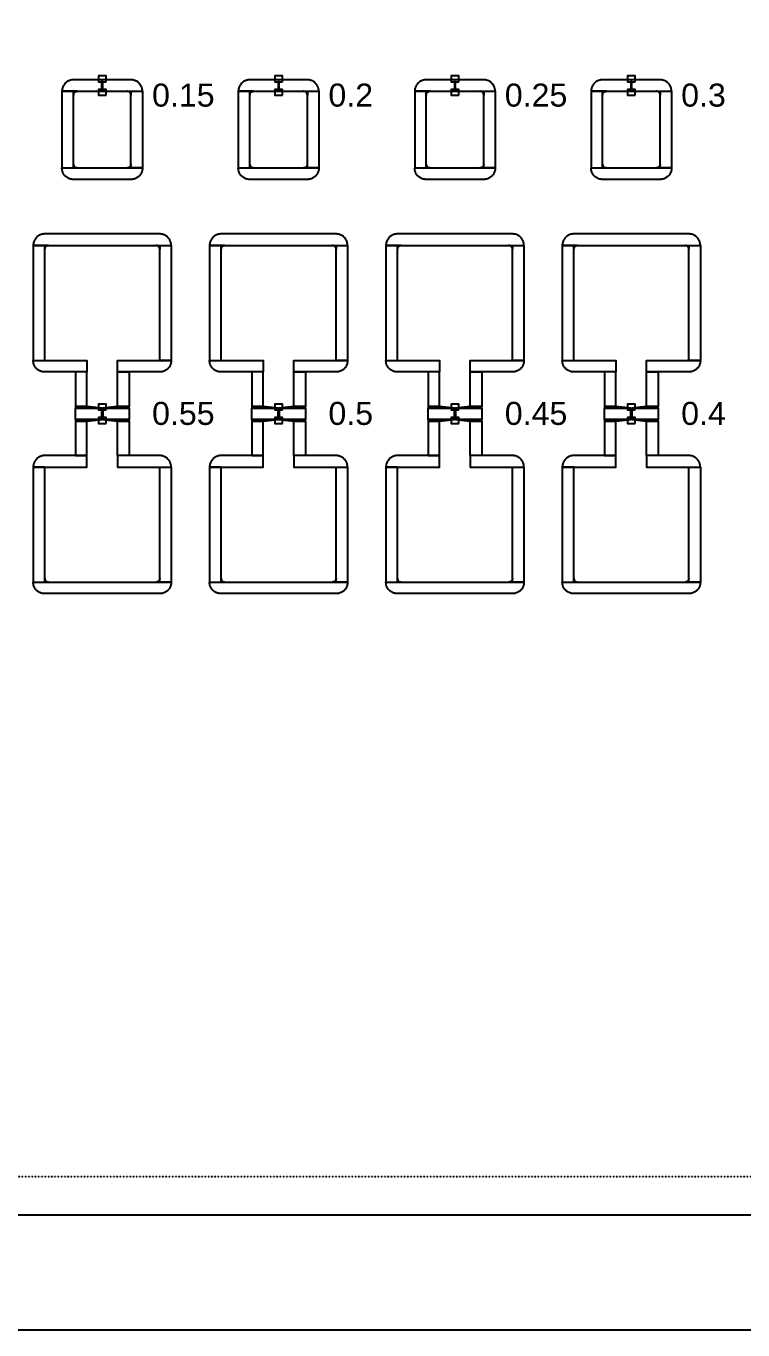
# Model space of a CAD drawing. Extents: x 100 to 6900, y 100 to 6900.
# Drawn here: x 1671 to 3541, y 100 to 3500 of the extents above; entities that cross this region are included whole.
import ezdxf

# ---------------------------------------------------------------- set-up
doc = ezdxf.new("R2010")
doc.units = 0
doc.linetypes.add('DOT', pattern=[0.2, 0, -0.2])
doc.layers.get('0').update_dxf_attribs({"linetype": 'CONTINUOUS'})
for name, color, linetype in [('BASEMETAL', 4, 'CONTINUOUS'), ('DICEGRID', 3, 'CONTINUOUS'), ('FRAME', 8, 'CONTINUOUS'), ('JUNCTION', 1, 'CONTINUOUS'), ('MARKERS', 2, 'CONTINUOUS'), ('SECONDLAYER', 6, 'CONTINUOUS'), ('UNDERCUT', 2, 'CONTINUOUS')]:
    doc.layers.add(name, color=color, linetype=linetype)
doc.styles.get("Standard").update_dxf_attribs({"font": 'arial.ttf'})

# ---------------------------------------------------------------- blocks, each defined once
blk = doc.blocks.new('CHIP_JARRAY')
for points in [[(1770, 3230), (1875, 3230), (1875, 3230), (1875, 3231.6), (1874.8, 3233.1), (1874.6, 3234.7), (1874.3, 3236.2), (1874, 3237.8), (1873.5, 3239.3), (1873, 3240.8), (1872.4, 3242.2), (1871.7, 3243.6), (1871, 3245), (1870.2, 3246.3), (1869.3, 3247.6), (1868.3, 3248.9), (1867.3, 3250.1), (1866.2, 3251.2), (1865.1, 3252.3), (1863.9, 3253.3), (1862.6, 3254.3), (1861.3, 3255.2), (1860, 3256), (1858.6, 3256.7), (1857.2, 3257.4), (1855.8, 3258), (1854.3, 3258.5), (1852.8, 3259), (1851.2, 3259.3), (1849.7, 3259.6), (1848.1, 3259.8), (1846.6, 3260), (1845, 3260), (1695, 3260), (1693.4, 3260), (1691.9, 3259.8), (1690.3, 3259.6), (1688.8, 3259.3), (1687.2, 3259), (1685.7, 3258.5), (1684.2, 3258), (1682.8, 3257.4), (1681.4, 3256.7), (1680, 3256), (1678.7, 3255.2), (1677.4, 3254.3), (1676.1, 3253.3), (1674.9, 3252.3), (1673.8, 3251.2), (1672.7, 3250.1), (1671.7, 3248.9), (1670.7, 3247.6), (1669.8, 3246.3), (1669, 3245), (1668.3, 3243.6), (1667.6, 3242.2), (1667, 3240.8), (1666.5, 3239.3), (1666, 3237.8), (1665.7, 3236.2), (1665.4, 3234.7), (1665.2, 3233.1), (1665, 3231.6), (1665, 3230), (1665, 3230)], [(1695, 3030), (1695, 3230), (1665, 3230), (1665, 3030)], [(1695, 3230), (1695, 3220), (1695.1, 3221), (1695.2, 3222.1), (1695.5, 3223.1), (1695.9, 3224.1), (1696.3, 3225), (1696.9, 3225.9), (1697.6, 3226.7), (1698.3, 3227.4), (1699.1, 3228.1), (1700, 3228.7), (1700.9, 3229.1), (1701.9, 3229.5), (1702.9, 3229.8), (1704, 3229.9), (1705, 3230)], [(1845, 3230), (1845, 3220), (1844.9, 3221), (1844.8, 3222.1), (1844.5, 3223.1), (1844.1, 3224.1), (1843.7, 3225), (1843.1, 3225.9), (1842.4, 3226.7), (1841.7, 3227.4), (1840.9, 3228.1), (1840, 3228.7), (1839.1, 3229.1), (1838.1, 3229.5), (1837.1, 3229.8), (1836, 3229.9), (1835, 3230)], [(1845, 3030), (1845, 3230), (1875, 3230), (1875, 3030)], [(2230, 3230), (2335, 3230), (2335, 3230), (2335, 3231.6), (2334.8, 3233.1), (2334.6, 3234.7), (2334.3, 3236.2), (2334, 3237.8), (2333.5, 3239.3), (2333, 3240.8), (2332.4, 3242.2), (2331.7, 3243.6), (2331, 3245), (2330.2, 3246.3), (2329.3, 3247.6), (2328.3, 3248.9), (2327.3, 3250.1), (2326.2, 3251.2), (2325.1, 3252.3), (2323.9, 3253.3), (2322.6, 3254.3), (2321.3, 3255.2), (2320, 3256), (2318.6, 3256.7), (2317.2, 3257.4), (2315.8, 3258), (2314.3, 3258.5), (2312.8, 3259), (2311.2, 3259.3), (2309.7, 3259.6), (2308.1, 3259.8), (2306.6, 3260), (2305, 3260), (2155, 3260), (2153.4, 3260), (2151.9, 3259.8), (2150.3, 3259.6), (2148.8, 3259.3), (2147.2, 3259), (2145.7, 3258.5), (2144.2, 3258), (2142.8, 3257.4), (2141.4, 3256.7), (2140, 3256), (2138.7, 3255.2), (2137.4, 3254.3), (2136.1, 3253.3), (2134.9, 3252.3), (2133.8, 3251.2), (2132.7, 3250.1), (2131.7, 3248.9), (2130.7, 3247.6), (2129.8, 3246.3), (2129, 3245), (2128.3, 3243.6), (2127.6, 3242.2), (2127, 3240.8), (2126.5, 3239.3), (2126, 3237.8), (2125.7, 3236.2), (2125.4, 3234.7), (2125.2, 3233.1), (2125, 3231.6), (2125, 3230), (2125, 3230)], [(2155, 3030), (2155, 3230), (2125, 3230), (2125, 3030)], [(2155, 3230), (2155, 3220), (2155.1, 3221), (2155.2, 3222.1), (2155.5, 3223.1), (2155.9, 3224.1), (2156.3, 3225), (2156.9, 3225.9), (2157.6, 3226.7), (2158.3, 3227.4), (2159.1, 3228.1), (2160, 3228.7), (2160.9, 3229.1), (2161.9, 3229.5), (2162.9, 3229.8), (2164, 3229.9), (2165, 3230)], [(2305, 3230), (2305, 3220), (2304.9, 3221), (2304.8, 3222.1), (2304.5, 3223.1), (2304.1, 3224.1), (2303.7, 3225), (2303.1, 3225.9), (2302.4, 3226.7), (2301.7, 3227.4), (2300.9, 3228.1), (2300, 3228.7), (2299.1, 3229.1), (2298.1, 3229.5), (2297.1, 3229.8), (2296, 3229.9), (2295, 3230)], [(2305, 3030), (2305, 3230), (2335, 3230), (2335, 3030)], [(2690, 3230), (2795, 3230), (2795, 3230), (2795, 3231.6), (2794.8, 3233.1), (2794.6, 3234.7), (2794.3, 3236.2), (2794, 3237.8), (2793.5, 3239.3), (2793, 3240.8), (2792.4, 3242.2), (2791.7, 3243.6), (2791, 3245), (2790.2, 3246.3), (2789.3, 3247.6), (2788.3, 3248.9), (2787.3, 3250.1), (2786.2, 3251.2), (2785.1, 3252.3), (2783.9, 3253.3), (2782.6, 3254.3), (2781.3, 3255.2), (2780, 3256), (2778.6, 3256.7), (2777.2, 3257.4), (2775.8, 3258), (2774.3, 3258.5), (2772.8, 3259), (2771.2, 3259.3), (2769.7, 3259.6), (2768.1, 3259.8), (2766.6, 3260), (2765, 3260), (2615, 3260), (2613.4, 3260), (2611.9, 3259.8), (2610.3, 3259.6), (2608.8, 3259.3), (2607.2, 3259), (2605.7, 3258.5), (2604.2, 3258), (2602.8, 3257.4), (2601.4, 3256.7), (2600, 3256), (2598.7, 3255.2), (2597.4, 3254.3), (2596.1, 3253.3), (2594.9, 3252.3), (2593.8, 3251.2), (2592.7, 3250.1), (2591.7, 3248.9), (2590.7, 3247.6), (2589.8, 3246.3), (2589, 3245), (2588.3, 3243.6), (2587.6, 3242.2), (2587, 3240.8), (2586.5, 3239.3), (2586, 3237.8), (2585.7, 3236.2), (2585.4, 3234.7), (2585.2, 3233.1), (2585, 3231.6), (2585, 3230), (2585, 3230)], [(2615, 3030), (2615, 3230), (2585, 3230), (2585, 3030)], [(2615, 3230), (2615, 3220), (2615.1, 3221), (2615.2, 3222.1), (2615.5, 3223.1), (2615.9, 3224.1), (2616.3, 3225), (2616.9, 3225.9), (2617.6, 3226.7), (2618.3, 3227.4), (2619.1, 3228.1), (2620, 3228.7), (2620.9, 3229.1), (2621.9, 3229.5), (2622.9, 3229.8), (2624, 3229.9), (2625, 3230)], [(2765, 3230), (2765, 3220), (2764.9, 3221), (2764.8, 3222.1), (2764.5, 3223.1), (2764.1, 3224.1), (2763.7, 3225), (2763.1, 3225.9), (2762.4, 3226.7), (2761.7, 3227.4), (2760.9, 3228.1), (2760, 3228.7), (2759.1, 3229.1), (2758.1, 3229.5), (2757.1, 3229.8), (2756, 3229.9), (2755, 3230)], [(2765, 3030), (2765, 3230), (2795, 3230), (2795, 3030)], [(3150, 3230), (3255, 3230), (3255, 3230), (3255, 3231.6), (3254.8, 3233.1), (3254.6, 3234.7), (3254.3, 3236.2), (3254, 3237.8), (3253.5, 3239.3), (3253, 3240.8), (3252.4, 3242.2), (3251.7, 3243.6), (3251, 3245), (3250.2, 3246.3), (3249.3, 3247.6), (3248.3, 3248.9), (3247.3, 3250.1), (3246.2, 3251.2), (3245.1, 3252.3), (3243.9, 3253.3), (3242.6, 3254.3), (3241.3, 3255.2), (3240, 3256), (3238.6, 3256.7), (3237.2, 3257.4), (3235.8, 3258), (3234.3, 3258.5), (3232.8, 3259), (3231.2, 3259.3), (3229.7, 3259.6), (3228.1, 3259.8), (3226.6, 3260), (3225, 3260), (3075, 3260), (3073.4, 3260), (3071.9, 3259.8), (3070.3, 3259.6), (3068.8, 3259.3), (3067.2, 3259), (3065.7, 3258.5), (3064.2, 3258), (3062.8, 3257.4), (3061.4, 3256.7), (3060, 3256), (3058.7, 3255.2), (3057.4, 3254.3), (3056.1, 3253.3), (3054.9, 3252.3), (3053.8, 3251.2), (3052.7, 3250.1), (3051.7, 3248.9), (3050.7, 3247.6), (3049.8, 3246.3), (3049, 3245), (3048.3, 3243.6), (3047.6, 3242.2), (3047, 3240.8), (3046.5, 3239.3), (3046, 3237.8), (3045.7, 3236.2), (3045.4, 3234.7), (3045.2, 3233.1), (3045, 3231.6), (3045, 3230), (3045, 3230)], [(3075, 3030), (3075, 3230), (3045, 3230), (3045, 3030)], [(3075, 3230), (3075, 3220), (3075.1, 3221), (3075.2, 3222.1), (3075.5, 3223.1), (3075.9, 3224.1), (3076.3, 3225), (3076.9, 3225.9), (3077.6, 3226.7), (3078.3, 3227.4), (3079.1, 3228.1), (3080, 3228.7), (3080.9, 3229.1), (3081.9, 3229.5), (3082.9, 3229.8), (3084, 3229.9), (3085, 3230)], [(3225, 3230), (3225, 3220), (3224.9, 3221), (3224.8, 3222.1), (3224.5, 3223.1), (3224.1, 3224.1), (3223.7, 3225), (3223.1, 3225.9), (3222.4, 3226.7), (3221.7, 3227.4), (3220.9, 3228.1), (3220, 3228.7), (3219.1, 3229.1), (3218.1, 3229.5), (3217.1, 3229.8), (3216, 3229.9), (3215, 3230)], [(3225, 3030), (3225, 3230), (3255, 3230), (3255, 3030)], [(1770, 3030), (1875, 3030), (1875, 3030), (1875, 3028.4), (1874.8, 3026.9), (1874.6, 3025.3), (1874.3, 3023.8), (1874, 3022.2), (1873.5, 3020.7), (1873, 3019.2), (1872.4, 3017.8), (1871.7, 3016.4), (1871, 3015), (1870.2, 3013.7), (1869.3, 3012.4), (1868.3, 3011.1), (1867.3, 3009.9), (1866.2, 3008.8), (1865.1, 3007.7), (1863.9, 3006.7), (1862.6, 3005.7), (1861.3, 3004.8), (1860, 3004), (1858.6, 3003.3), (1857.2, 3002.6), (1855.8, 3002), (1854.3, 3001.5), (1852.8, 3001), (1851.2, 3000.7), (1849.7, 3000.4), (1848.1, 3000.2), (1846.6, 3000), (1845, 3000), (1695, 3000), (1693.4, 3000), (1691.9, 3000.2), (1690.3, 3000.4), (1688.8, 3000.7), (1687.2, 3001), (1685.7, 3001.5), (1684.2, 3002), (1682.8, 3002.6), (1681.4, 3003.3), (1680, 3004), (1678.7, 3004.8), (1677.4, 3005.7), (1676.1, 3006.7), (1674.9, 3007.7), (1673.8, 3008.8), (1672.7, 3009.9), (1671.7, 3011.1), (1670.7, 3012.4), (1669.8, 3013.7), (1669, 3015), (1668.3, 3016.4), (1667.6, 3017.8), (1667, 3019.2), (1666.5, 3020.7), (1666, 3022.2), (1665.7, 3023.8), (1665.4, 3025.3), (1665.2, 3026.9), (1665, 3028.4), (1665, 3030), (1665, 3030)], [(1695, 3030), (1695, 3040), (1695.1, 3039), (1695.2, 3037.9), (1695.5, 3036.9), (1695.9, 3035.9), (1696.3, 3035), (1696.9, 3034.1), (1697.6, 3033.3), (1698.3, 3032.6), (1699.1, 3031.9), (1700, 3031.3), (1700.9, 3030.9), (1701.9, 3030.5), (1702.9, 3030.2), (1704, 3030.1), (1705, 3030)], [(1845, 3030), (1845, 3040), (1844.9, 3039), (1844.8, 3037.9), (1844.5, 3036.9), (1844.1, 3035.9), (1843.7, 3035), (1843.1, 3034.1), (1842.4, 3033.3), (1841.7, 3032.6), (1840.9, 3031.9), (1840, 3031.3), (1839.1, 3030.9), (1838.1, 3030.5), (1837.1, 3030.2), (1836, 3030.1), (1835, 3030)], [(2230, 3030), (2335, 3030), (2335, 3030), (2335, 3028.4), (2334.8, 3026.9), (2334.6, 3025.3), (2334.3, 3023.8), (2334, 3022.2), (2333.5, 3020.7), (2333, 3019.2), (2332.4, 3017.8), (2331.7, 3016.4), (2331, 3015), (2330.2, 3013.7), (2329.3, 3012.4), (2328.3, 3011.1), (2327.3, 3009.9), (2326.2, 3008.8), (2325.1, 3007.7), (2323.9, 3006.7), (2322.6, 3005.7), (2321.3, 3004.8), (2320, 3004), (2318.6, 3003.3), (2317.2, 3002.6), (2315.8, 3002), (2314.3, 3001.5), (2312.8, 3001), (2311.2, 3000.7), (2309.7, 3000.4), (2308.1, 3000.2), (2306.6, 3000), (2305, 3000), (2155, 3000), (2153.4, 3000), (2151.9, 3000.2), (2150.3, 3000.4), (2148.8, 3000.7), (2147.2, 3001), (2145.7, 3001.5), (2144.2, 3002), (2142.8, 3002.6), (2141.4, 3003.3), (2140, 3004), (2138.7, 3004.8), (2137.4, 3005.7), (2136.1, 3006.7), (2134.9, 3007.7), (2133.8, 3008.8), (2132.7, 3009.9), (2131.7, 3011.1), (2130.7, 3012.4), (2129.8, 3013.7), (2129, 3015), (2128.3, 3016.4), (2127.6, 3017.8), (2127, 3019.2), (2126.5, 3020.7), (2126, 3022.2), (2125.7, 3023.8), (2125.4, 3025.3), (2125.2, 3026.9), (2125, 3028.4), (2125, 3030), (2125, 3030)], [(2155, 3030), (2155, 3040), (2155.1, 3039), (2155.2, 3037.9), (2155.5, 3036.9), (2155.9, 3035.9), (2156.3, 3035), (2156.9, 3034.1), (2157.6, 3033.3), (2158.3, 3032.6), (2159.1, 3031.9), (2160, 3031.3), (2160.9, 3030.9), (2161.9, 3030.5), (2162.9, 3030.2), (2164, 3030.1), (2165, 3030)], [(2305, 3030), (2305, 3040), (2304.9, 3039), (2304.8, 3037.9), (2304.5, 3036.9), (2304.1, 3035.9), (2303.7, 3035), (2303.1, 3034.1), (2302.4, 3033.3), (2301.7, 3032.6), (2300.9, 3031.9), (2300, 3031.3), (2299.1, 3030.9), (2298.1, 3030.5), (2297.1, 3030.2), (2296, 3030.1), (2295, 3030)], [(2690, 3030), (2795, 3030), (2795, 3030), (2795, 3028.4), (2794.8, 3026.9), (2794.6, 3025.3), (2794.3, 3023.8), (2794, 3022.2), (2793.5, 3020.7), (2793, 3019.2), (2792.4, 3017.8), (2791.7, 3016.4), (2791, 3015), (2790.2, 3013.7), (2789.3, 3012.4), (2788.3, 3011.1), (2787.3, 3009.9), (2786.2, 3008.8), (2785.1, 3007.7), (2783.9, 3006.7), (2782.6, 3005.7), (2781.3, 3004.8), (2780, 3004), (2778.6, 3003.3), (2777.2, 3002.6), (2775.8, 3002), (2774.3, 3001.5), (2772.8, 3001), (2771.2, 3000.7), (2769.7, 3000.4), (2768.1, 3000.2), (2766.6, 3000), (2765, 3000), (2615, 3000), (2613.4, 3000), (2611.9, 3000.2), (2610.3, 3000.4), (2608.8, 3000.7), (2607.2, 3001), (2605.7, 3001.5), (2604.2, 3002), (2602.8, 3002.6), (2601.4, 3003.3), (2600, 3004), (2598.7, 3004.8), (2597.4, 3005.7), (2596.1, 3006.7), (2594.9, 3007.7), (2593.8, 3008.8), (2592.7, 3009.9), (2591.7, 3011.1), (2590.7, 3012.4), (2589.8, 3013.7), (2589, 3015), (2588.3, 3016.4), (2587.6, 3017.8), (2587, 3019.2), (2586.5, 3020.7), (2586, 3022.2), (2585.7, 3023.8), (2585.4, 3025.3), (2585.2, 3026.9), (2585, 3028.4), (2585, 3030), (2585, 3030)], [(2615, 3030), (2615, 3040), (2615.1, 3039), (2615.2, 3037.9), (2615.5, 3036.9), (2615.9, 3035.9), (2616.3, 3035), (2616.9, 3034.1), (2617.6, 3033.3), (2618.3, 3032.6), (2619.1, 3031.9), (2620, 3031.3), (2620.9, 3030.9), (2621.9, 3030.5), (2622.9, 3030.2), (2624, 3030.1), (2625, 3030)], [(2765, 3030), (2765, 3040), (2764.9, 3039), (2764.8, 3037.9), (2764.5, 3036.9), (2764.1, 3035.9), (2763.7, 3035), (2763.1, 3034.1), (2762.4, 3033.3), (2761.7, 3032.6), (2760.9, 3031.9), (2760, 3031.3), (2759.1, 3030.9), (2758.1, 3030.5), (2757.1, 3030.2), (2756, 3030.1), (2755, 3030)], [(3150, 3030), (3255, 3030), (3255, 3030), (3255, 3028.4), (3254.8, 3026.9), (3254.6, 3025.3), (3254.3, 3023.8), (3254, 3022.2), (3253.5, 3020.7), (3253, 3019.2), (3252.4, 3017.8), (3251.7, 3016.4), (3251, 3015), (3250.2, 3013.7), (3249.3, 3012.4), (3248.3, 3011.1), (3247.3, 3009.9), (3246.2, 3008.8), (3245.1, 3007.7), (3243.9, 3006.7), (3242.6, 3005.7), (3241.3, 3004.8), (3240, 3004), (3238.6, 3003.3), (3237.2, 3002.6), (3235.8, 3002), (3234.3, 3001.5), (3232.8, 3001), (3231.2, 3000.7), (3229.7, 3000.4), (3228.1, 3000.2), (3226.6, 3000), (3225, 3000), (3075, 3000), (3073.4, 3000), (3071.9, 3000.2), (3070.3, 3000.4), (3068.8, 3000.7), (3067.2, 3001), (3065.7, 3001.5), (3064.2, 3002), (3062.8, 3002.6), (3061.4, 3003.3), (3060, 3004), (3058.7, 3004.8), (3057.4, 3005.7), (3056.1, 3006.7), (3054.9, 3007.7), (3053.8, 3008.8), (3052.7, 3009.9), (3051.7, 3011.1), (3050.7, 3012.4), (3049.8, 3013.7), (3049, 3015), (3048.3, 3016.4), (3047.6, 3017.8), (3047, 3019.2), (3046.5, 3020.7), (3046, 3022.2), (3045.7, 3023.8), (3045.4, 3025.3), (3045.2, 3026.9), (3045, 3028.4), (3045, 3030), (3045, 3030)], [(3075, 3030), (3075, 3040), (3075.1, 3039), (3075.2, 3037.9), (3075.5, 3036.9), (3075.9, 3035.9), (3076.3, 3035), (3076.9, 3034.1), (3077.6, 3033.3), (3078.3, 3032.6), (3079.1, 3031.9), (3080, 3031.3), (3080.9, 3030.9), (3081.9, 3030.5), (3082.9, 3030.2), (3084, 3030.1), (3085, 3030)], [(3225, 3030), (3225, 3040), (3224.9, 3039), (3224.8, 3037.9), (3224.5, 3036.9), (3224.1, 3035.9), (3223.7, 3035), (3223.1, 3034.1), (3222.4, 3033.3), (3221.7, 3032.6), (3220.9, 3031.9), (3220, 3031.3), (3219.1, 3030.9), (3218.1, 3030.5), (3217.1, 3030.2), (3216, 3030.1), (3215, 3030)], [(1770, 2828), (1950, 2828), (1950, 2828), (1950, 2829.6), (1949.8, 2831.1), (1949.6, 2832.7), (1949.3, 2834.2), (1949, 2835.8), (1948.5, 2837.3), (1948, 2838.8), (1947.4, 2840.2), (1946.7, 2841.6), (1946, 2843), (1945.2, 2844.3), (1944.3, 2845.6), (1943.3, 2846.9), (1942.3, 2848.1), (1941.2, 2849.2), (1940.1, 2850.3), (1938.9, 2851.3), (1937.6, 2852.3), (1936.3, 2853.2), (1935, 2854), (1933.6, 2854.7), (1932.2, 2855.4), (1930.8, 2856), (1929.3, 2856.5), (1927.8, 2857), (1926.2, 2857.3), (1924.7, 2857.6), (1923.1, 2857.8), (1921.6, 2858), (1920, 2858), (1620, 2858), (1618.4, 2858), (1616.9, 2857.8), (1615.3, 2857.6), (1613.8, 2857.3), (1612.2, 2857), (1610.7, 2856.5), (1609.2, 2856), (1607.8, 2855.4), (1606.4, 2854.7), (1605, 2854), (1603.7, 2853.2), (1602.4, 2852.3), (1601.1, 2851.3), (1599.9, 2850.3), (1598.8, 2849.2), (1597.7, 2848.1), (1596.7, 2846.9), (1595.7, 2845.6), (1594.8, 2844.3), (1594, 2843), (1593.3, 2841.6), (1592.6, 2840.2), (1592, 2838.8), (1591.5, 2837.3), (1591, 2835.8), (1590.7, 2834.2), (1590.4, 2832.7), (1590.2, 2831.1), (1590, 2829.6), (1590, 2828), (1590, 2828)], [(2230, 2828), (2410, 2828), (2410, 2828), (2410, 2829.6), (2409.8, 2831.1), (2409.6, 2832.7), (2409.3, 2834.2), (2409, 2835.8), (2408.5, 2837.3), (2408, 2838.8), (2407.4, 2840.2), (2406.7, 2841.6), (2406, 2843), (2405.2, 2844.3), (2404.3, 2845.6), (2403.3, 2846.9), (2402.3, 2848.1), (2401.2, 2849.2), (2400.1, 2850.3), (2398.9, 2851.3), (2397.6, 2852.3), (2396.3, 2853.2), (2395, 2854), (2393.6, 2854.7), (2392.2, 2855.4), (2390.8, 2856), (2389.3, 2856.5), (2387.8, 2857), (2386.2, 2857.3), (2384.7, 2857.6), (2383.1, 2857.8), (2381.6, 2858), (2380, 2858), (2080, 2858), (2078.4, 2858), (2076.9, 2857.8), (2075.3, 2857.6), (2073.8, 2857.3), (2072.2, 2857), (2070.7, 2856.5), (2069.2, 2856), (2067.8, 2855.4), (2066.4, 2854.7), (2065, 2854), (2063.7, 2853.2), (2062.4, 2852.3), (2061.1, 2851.3), (2059.9, 2850.3), (2058.8, 2849.2), (2057.7, 2848.1), (2056.7, 2846.9), (2055.7, 2845.6), (2054.8, 2844.3), (2054, 2843), (2053.3, 2841.6), (2052.6, 2840.2), (2052, 2838.8), (2051.5, 2837.3), (2051, 2835.8), (2050.7, 2834.2), (2050.4, 2832.7), (2050.2, 2831.1), (2050, 2829.6), (2050, 2828), (2050, 2828)], [(2690, 2828), (2870, 2828), (2870, 2828), (2870, 2829.6), (2869.8, 2831.1), (2869.6, 2832.7), (2869.3, 2834.2), (2869, 2835.8), (2868.5, 2837.3), (2868, 2838.8), (2867.4, 2840.2), (2866.7, 2841.6), (2866, 2843), (2865.2, 2844.3), (2864.3, 2845.6), (2863.3, 2846.9), (2862.3, 2848.1), (2861.2, 2849.2), (2860.1, 2850.3), (2858.9, 2851.3), (2857.6, 2852.3), (2856.3, 2853.2), (2855, 2854), (2853.6, 2854.7), (2852.2, 2855.4), (2850.8, 2856), (2849.3, 2856.5), (2847.8, 2857), (2846.2, 2857.3), (2844.7, 2857.6), (2843.1, 2857.8), (2841.6, 2858), (2840, 2858), (2540, 2858), (2538.4, 2858), (2536.9, 2857.8), (2535.3, 2857.6), (2533.8, 2857.3), (2532.2, 2857), (2530.7, 2856.5), (2529.2, 2856), (2527.8, 2855.4), (2526.4, 2854.7), (2525, 2854), (2523.7, 2853.2), (2522.4, 2852.3), (2521.1, 2851.3), (2519.9, 2850.3), (2518.8, 2849.2), (2517.7, 2848.1), (2516.7, 2846.9), (2515.7, 2845.6), (2514.8, 2844.3), (2514, 2843), (2513.3, 2841.6), (2512.6, 2840.2), (2512, 2838.8), (2511.5, 2837.3), (2511, 2835.8), (2510.7, 2834.2), (2510.4, 2832.7), (2510.2, 2831.1), (2510, 2829.6), (2510, 2828), (2510, 2828)], [(3150, 2828), (3330, 2828), (3330, 2828), (3330, 2829.6), (3329.8, 2831.1), (3329.6, 2832.7), (3329.3, 2834.2), (3329, 2835.8), (3328.5, 2837.3), (3328, 2838.8), (3327.4, 2840.2), (3326.7, 2841.6), (3326, 2843), (3325.2, 2844.3), (3324.3, 2845.6), (3323.3, 2846.9), (3322.3, 2848.1), (3321.2, 2849.2), (3320.1, 2850.3), (3318.9, 2851.3), (3317.6, 2852.3), (3316.3, 2853.2), (3315, 2854), (3313.6, 2854.7), (3312.2, 2855.4), (3310.8, 2856), (3309.3, 2856.5), (3307.8, 2857), (3306.2, 2857.3), (3304.7, 2857.6), (3303.1, 2857.8), (3301.6, 2858), (3300, 2858), (3000, 2858), (2998.4, 2858), (2996.9, 2857.8), (2995.3, 2857.6), (2993.8, 2857.3), (2992.2, 2857), (2990.7, 2856.5), (2989.2, 2856), (2987.8, 2855.4), (2986.4, 2854.7), (2985, 2854), (2983.7, 2853.2), (2982.4, 2852.3), (2981.1, 2851.3), (2979.9, 2850.3), (2978.8, 2849.2), (2977.7, 2848.1), (2976.7, 2846.9), (2975.7, 2845.6), (2974.8, 2844.3), (2974, 2843), (2973.3, 2841.6), (2972.6, 2840.2), (2972, 2838.8), (2971.5, 2837.3), (2971, 2835.8), (2970.7, 2834.2), (2970.4, 2832.7), (2970.2, 2831.1), (2970, 2829.6), (2970, 2828), (2970, 2828)], [(1620, 2528), (1620, 2828), (1590, 2828), (1590, 2528)], [(1620, 2828), (1620, 2818), (1620.1, 2819), (1620.2, 2820.1), (1620.5, 2821.1), (1620.9, 2822.1), (1621.3, 2823), (1621.9, 2823.9), (1622.6, 2824.7), (1623.3, 2825.4), (1624.1, 2826.1), (1625, 2826.7), (1625.9, 2827.1), (1626.9, 2827.5), (1627.9, 2827.8), (1629, 2827.9), (1630, 2828)], [(1920, 2828), (1920, 2818), (1919.9, 2819), (1919.8, 2820.1), (1919.5, 2821.1), (1919.1, 2822.1), (1918.7, 2823), (1918.1, 2823.9), (1917.4, 2824.7), (1916.7, 2825.4), (1915.9, 2826.1), (1915, 2826.7), (1914.1, 2827.1), (1913.1, 2827.5), (1912.1, 2827.8), (1911, 2827.9), (1910, 2828)], [(1920, 2528), (1920, 2828), (1950, 2828), (1950, 2528)], [(2080, 2528), (2080, 2828), (2050, 2828), (2050, 2528)], [(2080, 2828), (2080, 2818), (2080.1, 2819), (2080.2, 2820.1), (2080.5, 2821.1), (2080.9, 2822.1), (2081.3, 2823), (2081.9, 2823.9), (2082.6, 2824.7), (2083.3, 2825.4), (2084.1, 2826.1), (2085, 2826.7), (2085.9, 2827.1), (2086.9, 2827.5), (2087.9, 2827.8), (2089, 2827.9), (2090, 2828)], [(2380, 2828), (2380, 2818), (2379.9, 2819), (2379.8, 2820.1), (2379.5, 2821.1), (2379.1, 2822.1), (2378.7, 2823), (2378.1, 2823.9), (2377.4, 2824.7), (2376.7, 2825.4), (2375.9, 2826.1), (2375, 2826.7), (2374.1, 2827.1), (2373.1, 2827.5), (2372.1, 2827.8), (2371, 2827.9), (2370, 2828)], [(2380, 2528), (2380, 2828), (2410, 2828), (2410, 2528)], [(2540, 2528), (2540, 2828), (2510, 2828), (2510, 2528)], [(2540, 2828), (2540, 2818), (2540.1, 2819), (2540.2, 2820.1), (2540.5, 2821.1), (2540.9, 2822.1), (2541.3, 2823), (2541.9, 2823.9), (2542.6, 2824.7), (2543.3, 2825.4), (2544.1, 2826.1), (2545, 2826.7), (2545.9, 2827.1), (2546.9, 2827.5), (2547.9, 2827.8), (2549, 2827.9), (2550, 2828)], [(2840, 2828), (2840, 2818), (2839.9, 2819), (2839.8, 2820.1), (2839.5, 2821.1), (2839.1, 2822.1), (2838.7, 2823), (2838.1, 2823.9), (2837.4, 2824.7), (2836.7, 2825.4), (2835.9, 2826.1), (2835, 2826.7), (2834.1, 2827.1), (2833.1, 2827.5), (2832.1, 2827.8), (2831, 2827.9), (2830, 2828)], [(2840, 2528), (2840, 2828), (2870, 2828), (2870, 2528)], [(3000, 2528), (3000, 2828), (2970, 2828), (2970, 2528)], [(3000, 2828), (3000, 2818), (3000.1, 2819), (3000.2, 2820.1), (3000.5, 2821.1), (3000.9, 2822.1), (3001.3, 2823), (3001.9, 2823.9), (3002.6, 2824.7), (3003.3, 2825.4), (3004.1, 2826.1), (3005, 2826.7), (3005.9, 2827.1), (3006.9, 2827.5), (3007.9, 2827.8), (3009, 2827.9), (3010, 2828)], [(3300, 2828), (3300, 2818), (3299.9, 2819), (3299.8, 2820.1), (3299.5, 2821.1), (3299.1, 2822.1), (3298.7, 2823), (3298.1, 2823.9), (3297.4, 2824.7), (3296.7, 2825.4), (3295.9, 2826.1), (3295, 2826.7), (3294.1, 2827.1), (3293.1, 2827.5), (3292.1, 2827.8), (3291, 2827.9), (3290, 2828)], [(3300, 2528), (3300, 2828), (3330, 2828), (3330, 2528)], [(1660, 2528), (1730, 2528), (1730, 2498), (1620, 2498), (1618.4, 2498), (1616.9, 2498.2), (1615.3, 2498.4), (1613.8, 2498.7), (1612.2, 2499), (1610.7, 2499.5), (1609.2, 2500), (1607.8, 2500.6), (1606.4, 2501.3), (1605, 2502), (1603.7, 2502.8), (1602.4, 2503.7), (1601.1, 2504.7), (1599.9, 2505.7), (1598.8, 2506.8), (1597.7, 2507.9), (1596.7, 2509.1), (1595.7, 2510.4), (1594.8, 2511.7), (1594, 2513), (1593.3, 2514.4), (1592.6, 2515.8), (1592, 2517.2), (1591.5, 2518.7), (1591, 2520.2), (1590.7, 2521.8), (1590.4, 2523.3), (1590.2, 2524.9), (1590, 2526.4), (1590, 2528), (1590, 2528)], [(1880, 2528), (1950, 2528), (1950, 2528), (1950, 2526.4), (1949.8, 2524.9), (1949.6, 2523.3), (1949.3, 2521.8), (1949, 2520.2), (1948.5, 2518.7), (1948, 2517.2), (1947.4, 2515.8), (1946.7, 2514.4), (1946, 2513), (1945.2, 2511.7), (1944.3, 2510.4), (1943.3, 2509.1), (1942.3, 2507.9), (1941.2, 2506.8), (1940.1, 2505.7), (1938.9, 2504.7), (1937.6, 2503.7), (1936.3, 2502.8), (1935, 2502), (1933.6, 2501.3), (1932.2, 2500.6), (1930.8, 2500), (1929.3, 2499.5), (1927.8, 2499), (1926.2, 2498.7), (1924.7, 2498.4), (1923.1, 2498.2), (1921.6, 2498), (1920, 2498), (1810, 2498), (1810, 2528)], [(2120, 2528), (2190, 2528), (2190, 2498), (2080, 2498), (2078.4, 2498), (2076.9, 2498.2), (2075.3, 2498.4), (2073.8, 2498.7), (2072.2, 2499), (2070.7, 2499.5), (2069.2, 2500), (2067.8, 2500.6), (2066.4, 2501.3), (2065, 2502), (2063.7, 2502.8), (2062.4, 2503.7), (2061.1, 2504.7), (2059.9, 2505.7), (2058.8, 2506.8), (2057.7, 2507.9), (2056.7, 2509.1), (2055.7, 2510.4), (2054.8, 2511.7), (2054, 2513), (2053.3, 2514.4), (2052.6, 2515.8), (2052, 2517.2), (2051.5, 2518.7), (2051, 2520.2), (2050.7, 2521.8), (2050.4, 2523.3), (2050.2, 2524.9), (2050, 2526.4), (2050, 2528), (2050, 2528)], [(2340, 2528), (2410, 2528), (2410, 2528), (2410, 2526.4), (2409.8, 2524.9), (2409.6, 2523.3), (2409.3, 2521.8), (2409, 2520.2), (2408.5, 2518.7), (2408, 2517.2), (2407.4, 2515.8), (2406.7, 2514.4), (2406, 2513), (2405.2, 2511.7), (2404.3, 2510.4), (2403.3, 2509.1), (2402.3, 2507.9), (2401.2, 2506.8), (2400.1, 2505.7), (2398.9, 2504.7), (2397.6, 2503.7), (2396.3, 2502.8), (2395, 2502), (2393.6, 2501.3), (2392.2, 2500.6), (2390.8, 2500), (2389.3, 2499.5), (2387.8, 2499), (2386.2, 2498.7), (2384.7, 2498.4), (2383.1, 2498.2), (2381.6, 2498), (2380, 2498), (2270, 2498), (2270, 2528)], [(2580, 2528), (2650, 2528), (2650, 2498), (2540, 2498), (2538.4, 2498), (2536.9, 2498.2), (2535.3, 2498.4), (2533.8, 2498.7), (2532.2, 2499), (2530.7, 2499.5), (2529.2, 2500), (2527.8, 2500.6), (2526.4, 2501.3), (2525, 2502), (2523.7, 2502.8), (2522.4, 2503.7), (2521.1, 2504.7), (2519.9, 2505.7), (2518.8, 2506.8), (2517.7, 2507.9), (2516.7, 2509.1), (2515.7, 2510.4), (2514.8, 2511.7), (2514, 2513), (2513.3, 2514.4), (2512.6, 2515.8), (2512, 2517.2), (2511.5, 2518.7), (2511, 2520.2), (2510.7, 2521.8), (2510.4, 2523.3), (2510.2, 2524.9), (2510, 2526.4), (2510, 2528), (2510, 2528)], [(2800, 2528), (2870, 2528), (2870, 2528), (2870, 2526.4), (2869.8, 2524.9), (2869.6, 2523.3), (2869.3, 2521.8), (2869, 2520.2), (2868.5, 2518.7), (2868, 2517.2), (2867.4, 2515.8), (2866.7, 2514.4), (2866, 2513), (2865.2, 2511.7), (2864.3, 2510.4), (2863.3, 2509.1), (2862.3, 2507.9), (2861.2, 2506.8), (2860.1, 2505.7), (2858.9, 2504.7), (2857.6, 2503.7), (2856.3, 2502.8), (2855, 2502), (2853.6, 2501.3), (2852.2, 2500.6), (2850.8, 2500), (2849.3, 2499.5), (2847.8, 2499), (2846.2, 2498.7), (2844.7, 2498.4), (2843.1, 2498.2), (2841.6, 2498), (2840, 2498), (2730, 2498), (2730, 2528)], [(3040, 2528), (3110, 2528), (3110, 2498), (3000, 2498), (2998.4, 2498), (2996.9, 2498.2), (2995.3, 2498.4), (2993.8, 2498.7), (2992.2, 2499), (2990.7, 2499.5), (2989.2, 2500), (2987.8, 2500.6), (2986.4, 2501.3), (2985, 2502), (2983.7, 2502.8), (2982.4, 2503.7), (2981.1, 2504.7), (2979.9, 2505.7), (2978.8, 2506.8), (2977.7, 2507.9), (2976.7, 2509.1), (2975.7, 2510.4), (2974.8, 2511.7), (2974, 2513), (2973.3, 2514.4), (2972.6, 2515.8), (2972, 2517.2), (2971.5, 2518.7), (2971, 2520.2), (2970.7, 2521.8), (2970.4, 2523.3), (2970.2, 2524.9), (2970, 2526.4), (2970, 2528), (2970, 2528)], [(3260, 2528), (3330, 2528), (3330, 2528), (3330, 2526.4), (3329.8, 2524.9), (3329.6, 2523.3), (3329.3, 2521.8), (3329, 2520.2), (3328.5, 2518.7), (3328, 2517.2), (3327.4, 2515.8), (3326.7, 2514.4), (3326, 2513), (3325.2, 2511.7), (3324.3, 2510.4), (3323.3, 2509.1), (3322.3, 2507.9), (3321.2, 2506.8), (3320.1, 2505.7), (3318.9, 2504.7), (3317.6, 2503.7), (3316.3, 2502.8), (3315, 2502), (3313.6, 2501.3), (3312.2, 2500.6), (3310.8, 2500), (3309.3, 2499.5), (3307.8, 2499), (3306.2, 2498.7), (3304.7, 2498.4), (3303.1, 2498.2), (3301.6, 2498), (3300, 2498), (3190, 2498), (3190, 2528)], [(1730, 2408), (1730, 2498), (1700, 2498), (1700, 2408)], [(1810, 2408), (1810, 2498), (1840, 2498), (1840, 2408)], [(2190, 2408), (2190, 2498), (2160, 2498), (2160, 2408)], [(2270, 2408), (2270, 2498), (2300, 2498), (2300, 2408)], [(2650, 2408), (2650, 2498), (2620, 2498), (2620, 2408)], [(2730, 2408), (2730, 2498), (2760, 2498), (2760, 2408)], [(3110, 2408), (3110, 2498), (3080, 2498), (3080, 2408)], [(3190, 2408), (3190, 2498), (3220, 2498), (3220, 2408)], [(1769, 2404), (1730, 2408), (1700, 2408), (1700, 2404)], [(1840, 2404), (1840, 2374), (1700, 2374), (1700, 2404)], [(1840, 2404), (1840, 2408), (1810, 2408), (1771, 2404)], [(2229, 2404), (2190, 2408), (2160, 2408), (2160, 2404)], [(2300, 2404), (2300, 2374), (2160, 2374), (2160, 2404)], [(2300, 2404), (2300, 2408), (2270, 2408), (2231, 2404)], [(2689, 2404), (2650, 2408), (2620, 2408), (2620, 2404)], [(2760, 2404), (2760, 2374), (2620, 2374), (2620, 2404)], [(2760, 2404), (2760, 2408), (2730, 2408), (2691, 2404)], [(3149, 2404), (3110, 2408), (3080, 2408), (3080, 2404)], [(3220, 2404), (3220, 2374), (3080, 2374), (3080, 2404)], [(3220, 2404), (3220, 2408), (3190, 2408), (3151, 2404)], [(1730, 2370), (1769, 2374), (1700, 2374), (1700, 2370)], [(1730, 2280), (1730, 2370), (1700, 2370), (1700, 2280)], [(1840, 2370), (1840, 2374), (1771, 2374), (1810, 2370)], [(1810, 2280), (1810, 2370), (1840, 2370), (1840, 2280)], [(2190, 2370), (2229, 2374), (2160, 2374), (2160, 2370)], [(2190, 2280), (2190, 2370), (2160, 2370), (2160, 2280)], [(2300, 2370), (2300, 2374), (2231, 2374), (2270, 2370)], [(2270, 2280), (2270, 2370), (2300, 2370), (2300, 2280)], [(2650, 2370), (2689, 2374), (2620, 2374), (2620, 2370)], [(2650, 2280), (2650, 2370), (2620, 2370), (2620, 2280)], [(2760, 2370), (2760, 2374), (2691, 2374), (2730, 2370)], [(2730, 2280), (2730, 2370), (2760, 2370), (2760, 2280)], [(3110, 2370), (3149, 2374), (3080, 2374), (3080, 2370)], [(3110, 2280), (3110, 2370), (3080, 2370), (3080, 2280)], [(3220, 2370), (3220, 2374), (3151, 2374), (3190, 2370)], [(3190, 2280), (3190, 2370), (3220, 2370), (3220, 2280)], [(1660, 2250), (1730, 2250), (1730, 2280), (1620, 2280), (1618.4, 2280), (1616.9, 2279.8), (1615.3, 2279.6), (1613.8, 2279.3), (1612.2, 2279), (1610.7, 2278.5), (1609.2, 2278), (1607.8, 2277.4), (1606.4, 2276.7), (1605, 2276), (1603.7, 2275.2), (1602.4, 2274.3), (1601.1, 2273.3), (1599.9, 2272.3), (1598.8, 2271.2), (1597.7, 2270.1), (1596.7, 2268.9), (1595.7, 2267.6), (1594.8, 2266.3), (1594, 2265), (1593.3, 2263.6), (1592.6, 2262.2), (1592, 2260.8), (1591.5, 2259.3), (1591, 2257.8), (1590.7, 2256.2), (1590.4, 2254.7), (1590.2, 2253.1), (1590, 2251.6), (1590, 2250), (1590, 2250)], [(1880, 2250), (1950, 2250), (1950, 2250), (1950, 2251.6), (1949.8, 2253.1), (1949.6, 2254.7), (1949.3, 2256.2), (1949, 2257.8), (1948.5, 2259.3), (1948, 2260.8), (1947.4, 2262.2), (1946.7, 2263.6), (1946, 2265), (1945.2, 2266.3), (1944.3, 2267.6), (1943.3, 2268.9), (1942.3, 2270.1), (1941.2, 2271.2), (1940.1, 2272.3), (1938.9, 2273.3), (1937.6, 2274.3), (1936.3, 2275.2), (1935, 2276), (1933.6, 2276.7), (1932.2, 2277.4), (1930.8, 2278), (1929.3, 2278.5), (1927.8, 2279), (1926.2, 2279.3), (1924.7, 2279.6), (1923.1, 2279.8), (1921.6, 2280), (1920, 2280), (1810, 2280), (1810, 2250)], [(2120, 2250), (2190, 2250), (2190, 2280), (2080, 2280), (2078.4, 2280), (2076.9, 2279.8), (2075.3, 2279.6), (2073.8, 2279.3), (2072.2, 2279), (2070.7, 2278.5), (2069.2, 2278), (2067.8, 2277.4), (2066.4, 2276.7), (2065, 2276), (2063.7, 2275.2), (2062.4, 2274.3), (2061.1, 2273.3), (2059.9, 2272.3), (2058.8, 2271.2), (2057.7, 2270.1), (2056.7, 2268.9), (2055.7, 2267.6), (2054.8, 2266.3), (2054, 2265), (2053.3, 2263.6), (2052.6, 2262.2), (2052, 2260.8), (2051.5, 2259.3), (2051, 2257.8), (2050.7, 2256.2), (2050.4, 2254.7), (2050.2, 2253.1), (2050, 2251.6), (2050, 2250), (2050, 2250)], [(2340, 2250), (2410, 2250), (2410, 2250), (2410, 2251.6), (2409.8, 2253.1), (2409.6, 2254.7), (2409.3, 2256.2), (2409, 2257.8), (2408.5, 2259.3), (2408, 2260.8), (2407.4, 2262.2), (2406.7, 2263.6), (2406, 2265), (2405.2, 2266.3), (2404.3, 2267.6), (2403.3, 2268.9), (2402.3, 2270.1), (2401.2, 2271.2), (2400.1, 2272.3), (2398.9, 2273.3), (2397.6, 2274.3), (2396.3, 2275.2), (2395, 2276), (2393.6, 2276.7), (2392.2, 2277.4), (2390.8, 2278), (2389.3, 2278.5), (2387.8, 2279), (2386.2, 2279.3), (2384.7, 2279.6), (2383.1, 2279.8), (2381.6, 2280), (2380, 2280), (2270, 2280), (2270, 2250)], [(2580, 2250), (2650, 2250), (2650, 2280), (2540, 2280), (2538.4, 2280), (2536.9, 2279.8), (2535.3, 2279.6), (2533.8, 2279.3), (2532.2, 2279), (2530.7, 2278.5), (2529.2, 2278), (2527.8, 2277.4), (2526.4, 2276.7), (2525, 2276), (2523.7, 2275.2), (2522.4, 2274.3), (2521.1, 2273.3), (2519.9, 2272.3), (2518.8, 2271.2), (2517.7, 2270.1), (2516.7, 2268.9), (2515.7, 2267.6), (2514.8, 2266.3), (2514, 2265), (2513.3, 2263.6), (2512.6, 2262.2), (2512, 2260.8), (2511.5, 2259.3), (2511, 2257.8), (2510.7, 2256.2), (2510.4, 2254.7), (2510.2, 2253.1), (2510, 2251.6), (2510, 2250), (2510, 2250)], [(2800, 2250), (2870, 2250), (2870, 2250), (2870, 2251.6), (2869.8, 2253.1), (2869.6, 2254.7), (2869.3, 2256.2), (2869, 2257.8), (2868.5, 2259.3), (2868, 2260.8), (2867.4, 2262.2), (2866.7, 2263.6), (2866, 2265), (2865.2, 2266.3), (2864.3, 2267.6), (2863.3, 2268.9), (2862.3, 2270.1), (2861.2, 2271.2), (2860.1, 2272.3), (2858.9, 2273.3), (2857.6, 2274.3), (2856.3, 2275.2), (2855, 2276), (2853.6, 2276.7), (2852.2, 2277.4), (2850.8, 2278), (2849.3, 2278.5), (2847.8, 2279), (2846.2, 2279.3), (2844.7, 2279.6), (2843.1, 2279.8), (2841.6, 2280), (2840, 2280), (2730, 2280), (2730, 2250)], [(3040, 2250), (3110, 2250), (3110, 2280), (3000, 2280), (2998.4, 2280), (2996.9, 2279.8), (2995.3, 2279.6), (2993.8, 2279.3), (2992.2, 2279), (2990.7, 2278.5), (2989.2, 2278), (2987.8, 2277.4), (2986.4, 2276.7), (2985, 2276), (2983.7, 2275.2), (2982.4, 2274.3), (2981.1, 2273.3), (2979.9, 2272.3), (2978.8, 2271.2), (2977.7, 2270.1), (2976.7, 2268.9), (2975.7, 2267.6), (2974.8, 2266.3), (2974, 2265), (2973.3, 2263.6), (2972.6, 2262.2), (2972, 2260.8), (2971.5, 2259.3), (2971, 2257.8), (2970.7, 2256.2), (2970.4, 2254.7), (2970.2, 2253.1), (2970, 2251.6), (2970, 2250), (2970, 2250)], [(3260, 2250), (3330, 2250), (3330, 2250), (3330, 2251.6), (3329.8, 2253.1), (3329.6, 2254.7), (3329.3, 2256.2), (3329, 2257.8), (3328.5, 2259.3), (3328, 2260.8), (3327.4, 2262.2), (3326.7, 2263.6), (3326, 2265), (3325.2, 2266.3), (3324.3, 2267.6), (3323.3, 2268.9), (3322.3, 2270.1), (3321.2, 2271.2), (3320.1, 2272.3), (3318.9, 2273.3), (3317.6, 2274.3), (3316.3, 2275.2), (3315, 2276), (3313.6, 2276.7), (3312.2, 2277.4), (3310.8, 2278), (3309.3, 2278.5), (3307.8, 2279), (3306.2, 2279.3), (3304.7, 2279.6), (3303.1, 2279.8), (3301.6, 2280), (3300, 2280), (3190, 2280), (3190, 2250)], [(1620, 1950), (1620, 2250), (1590, 2250), (1590, 1950)], [(1920, 1950), (1920, 2250), (1950, 2250), (1950, 1950)], [(2080, 1950), (2080, 2250), (2050, 2250), (2050, 1950)], [(2380, 1950), (2380, 2250), (2410, 2250), (2410, 1950)], [(2540, 1950), (2540, 2250), (2510, 2250), (2510, 1950)], [(2840, 1950), (2840, 2250), (2870, 2250), (2870, 1950)], [(3000, 1950), (3000, 2250), (2970, 2250), (2970, 1950)], [(3300, 1950), (3300, 2250), (3330, 2250), (3330, 1950)], [(1770, 1950), (1950, 1950), (1950, 1950), (1950, 1948.4), (1949.8, 1946.9), (1949.6, 1945.3), (1949.3, 1943.8), (1949, 1942.2), (1948.5, 1940.7), (1948, 1939.2), (1947.4, 1937.8), (1946.7, 1936.4), (1946, 1935), (1945.2, 1933.7), (1944.3, 1932.4), (1943.3, 1931.1), (1942.3, 1929.9), (1941.2, 1928.8), (1940.1, 1927.7), (1938.9, 1926.7), (1937.6, 1925.7), (1936.3, 1924.8), (1935, 1924), (1933.6, 1923.3), (1932.2, 1922.6), (1930.8, 1922), (1929.3, 1921.5), (1927.8, 1921), (1926.2, 1920.7), (1924.7, 1920.4), (1923.1, 1920.2), (1921.6, 1920), (1920, 1920), (1620, 1920), (1618.4, 1920), (1616.9, 1920.2), (1615.3, 1920.4), (1613.8, 1920.7), (1612.2, 1921), (1610.7, 1921.5), (1609.2, 1922), (1607.8, 1922.6), (1606.4, 1923.3), (1605, 1924), (1603.7, 1924.8), (1602.4, 1925.7), (1601.1, 1926.7), (1599.9, 1927.7), (1598.8, 1928.8), (1597.7, 1929.9), (1596.7, 1931.1), (1595.7, 1932.4), (1594.8, 1933.7), (1594, 1935), (1593.3, 1936.4), (1592.6, 1937.8), (1592, 1939.2), (1591.5, 1940.7), (1591, 1942.2), (1590.7, 1943.8), (1590.4, 1945.3), (1590.2, 1946.9), (1590, 1948.4), (1590, 1950), (1590, 1950)], [(1620, 1950), (1620, 1960), (1620.1, 1959), (1620.2, 1957.9), (1620.5, 1956.9), (1620.9, 1955.9), (1621.3, 1955), (1621.9, 1954.1), (1622.6, 1953.3), (1623.3, 1952.6), (1624.1, 1951.9), (1625, 1951.3), (1625.9, 1950.9), (1626.9, 1950.5), (1627.9, 1950.2), (1629, 1950.1), (1630, 1950)], [(1920, 1950), (1920, 1960), (1919.9, 1959), (1919.8, 1957.9), (1919.5, 1956.9), (1919.1, 1955.9), (1918.7, 1955), (1918.1, 1954.1), (1917.4, 1953.3), (1916.7, 1952.6), (1915.9, 1951.9), (1915, 1951.3), (1914.1, 1950.9), (1913.1, 1950.5), (1912.1, 1950.2), (1911, 1950.1), (1910, 1950)], [(2230, 1950), (2410, 1950), (2410, 1950), (2410, 1948.4), (2409.8, 1946.9), (2409.6, 1945.3), (2409.3, 1943.8), (2409, 1942.2), (2408.5, 1940.7), (2408, 1939.2), (2407.4, 1937.8), (2406.7, 1936.4), (2406, 1935), (2405.2, 1933.7), (2404.3, 1932.4), (2403.3, 1931.1), (2402.3, 1929.9), (2401.2, 1928.8), (2400.1, 1927.7), (2398.9, 1926.7), (2397.6, 1925.7), (2396.3, 1924.8), (2395, 1924), (2393.6, 1923.3), (2392.2, 1922.6), (2390.8, 1922), (2389.3, 1921.5), (2387.8, 1921), (2386.2, 1920.7), (2384.7, 1920.4), (2383.1, 1920.2), (2381.6, 1920), (2380, 1920), (2080, 1920), (2078.4, 1920), (2076.9, 1920.2), (2075.3, 1920.4), (2073.8, 1920.7), (2072.2, 1921), (2070.7, 1921.5), (2069.2, 1922), (2067.8, 1922.6), (2066.4, 1923.3), (2065, 1924), (2063.7, 1924.8), (2062.4, 1925.7), (2061.1, 1926.7), (2059.9, 1927.7), (2058.8, 1928.8), (2057.7, 1929.9), (2056.7, 1931.1), (2055.7, 1932.4), (2054.8, 1933.7), (2054, 1935), (2053.3, 1936.4), (2052.6, 1937.8), (2052, 1939.2), (2051.5, 1940.7), (2051, 1942.2), (2050.7, 1943.8), (2050.4, 1945.3), (2050.2, 1946.9), (2050, 1948.4), (2050, 1950), (2050, 1950)], [(2080, 1950), (2080, 1960), (2080.1, 1959), (2080.2, 1957.9), (2080.5, 1956.9), (2080.9, 1955.9), (2081.3, 1955), (2081.9, 1954.1), (2082.6, 1953.3), (2083.3, 1952.6), (2084.1, 1951.9), (2085, 1951.3), (2085.9, 1950.9), (2086.9, 1950.5), (2087.9, 1950.2), (2089, 1950.1), (2090, 1950)], [(2380, 1950), (2380, 1960), (2379.9, 1959), (2379.8, 1957.9), (2379.5, 1956.9), (2379.1, 1955.9), (2378.7, 1955), (2378.1, 1954.1), (2377.4, 1953.3), (2376.7, 1952.6), (2375.9, 1951.9), (2375, 1951.3), (2374.1, 1950.9), (2373.1, 1950.5), (2372.1, 1950.2), (2371, 1950.1), (2370, 1950)], [(2690, 1950), (2870, 1950), (2870, 1950), (2870, 1948.4), (2869.8, 1946.9), (2869.6, 1945.3), (2869.3, 1943.8), (2869, 1942.2), (2868.5, 1940.7), (2868, 1939.2), (2867.4, 1937.8), (2866.7, 1936.4), (2866, 1935), (2865.2, 1933.7), (2864.3, 1932.4), (2863.3, 1931.1), (2862.3, 1929.9), (2861.2, 1928.8), (2860.1, 1927.7), (2858.9, 1926.7), (2857.6, 1925.7), (2856.3, 1924.8), (2855, 1924), (2853.6, 1923.3), (2852.2, 1922.6), (2850.8, 1922), (2849.3, 1921.5), (2847.8, 1921), (2846.2, 1920.7), (2844.7, 1920.4), (2843.1, 1920.2), (2841.6, 1920), (2840, 1920), (2540, 1920), (2538.4, 1920), (2536.9, 1920.2), (2535.3, 1920.4), (2533.8, 1920.7), (2532.2, 1921), (2530.7, 1921.5), (2529.2, 1922), (2527.8, 1922.6), (2526.4, 1923.3), (2525, 1924), (2523.7, 1924.8), (2522.4, 1925.7), (2521.1, 1926.7), (2519.9, 1927.7), (2518.8, 1928.8), (2517.7, 1929.9), (2516.7, 1931.1), (2515.7, 1932.4), (2514.8, 1933.7), (2514, 1935), (2513.3, 1936.4), (2512.6, 1937.8), (2512, 1939.2), (2511.5, 1940.7), (2511, 1942.2), (2510.7, 1943.8), (2510.4, 1945.3), (2510.2, 1946.9), (2510, 1948.4), (2510, 1950), (2510, 1950)], [(2540, 1950), (2540, 1960), (2540.1, 1959), (2540.2, 1957.9), (2540.5, 1956.9), (2540.9, 1955.9), (2541.3, 1955), (2541.9, 1954.1), (2542.6, 1953.3), (2543.3, 1952.6), (2544.1, 1951.9), (2545, 1951.3), (2545.9, 1950.9), (2546.9, 1950.5), (2547.9, 1950.2), (2549, 1950.1), (2550, 1950)], [(2840, 1950), (2840, 1960), (2839.9, 1959), (2839.8, 1957.9), (2839.5, 1956.9), (2839.1, 1955.9), (2838.7, 1955), (2838.1, 1954.1), (2837.4, 1953.3), (2836.7, 1952.6), (2835.9, 1951.9), (2835, 1951.3), (2834.1, 1950.9), (2833.1, 1950.5), (2832.1, 1950.2), (2831, 1950.1), (2830, 1950)], [(3150, 1950), (3330, 1950), (3330, 1950), (3330, 1948.4), (3329.8, 1946.9), (3329.6, 1945.3), (3329.3, 1943.8), (3329, 1942.2), (3328.5, 1940.7), (3328, 1939.2), (3327.4, 1937.8), (3326.7, 1936.4), (3326, 1935), (3325.2, 1933.7), (3324.3, 1932.4), (3323.3, 1931.1), (3322.3, 1929.9), (3321.2, 1928.8), (3320.1, 1927.7), (3318.9, 1926.7), (3317.6, 1925.7), (3316.3, 1924.8), (3315, 1924), (3313.6, 1923.3), (3312.2, 1922.6), (3310.8, 1922), (3309.3, 1921.5), (3307.8, 1921), (3306.2, 1920.7), (3304.7, 1920.4), (3303.1, 1920.2), (3301.6, 1920), (3300, 1920), (3000, 1920), (2998.4, 1920), (2996.9, 1920.2), (2995.3, 1920.4), (2993.8, 1920.7), (2992.2, 1921), (2990.7, 1921.5), (2989.2, 1922), (2987.8, 1922.6), (2986.4, 1923.3), (2985, 1924), (2983.7, 1924.8), (2982.4, 1925.7), (2981.1, 1926.7), (2979.9, 1927.7), (2978.8, 1928.8), (2977.7, 1929.9), (2976.7, 1931.1), (2975.7, 1932.4), (2974.8, 1933.7), (2974, 1935), (2973.3, 1936.4), (2972.6, 1937.8), (2972, 1939.2), (2971.5, 1940.7), (2971, 1942.2), (2970.7, 1943.8), (2970.4, 1945.3), (2970.2, 1946.9), (2970, 1948.4), (2970, 1950), (2970, 1950)], [(3000, 1950), (3000, 1960), (3000.1, 1959), (3000.2, 1957.9), (3000.5, 1956.9), (3000.9, 1955.9), (3001.3, 1955), (3001.9, 1954.1), (3002.6, 1953.3), (3003.3, 1952.6), (3004.1, 1951.9), (3005, 1951.3), (3005.9, 1950.9), (3006.9, 1950.5), (3007.9, 1950.2), (3009, 1950.1), (3010, 1950)], [(3300, 1950), (3300, 1960), (3299.9, 1959), (3299.8, 1957.9), (3299.5, 1956.9), (3299.1, 1955.9), (3298.7, 1955), (3298.1, 1954.1), (3297.4, 1953.3), (3296.7, 1952.6), (3295.9, 1951.9), (3295, 1951.3), (3294.1, 1950.9), (3293.1, 1950.5), (3292.1, 1950.2), (3291, 1950.1), (3290, 1950)]]:
    blk.add_lwpolyline(points, close=True)
at = {"layer": 'DICEGRID'}
blk.add_lwpolyline([(300, 300), (6500, 300), (6500, 6500), (300, 6500)], close=True, dxfattribs=at)
at = {"layer": 'FRAME'}
blk.add_lwpolyline([(0, 0), (6800, 0), (6800, 6800), (0, 6800)], close=True, dxfattribs=at)
at = {"layer": 'FRAME', "linetype": 'DOT'}
blk.add_lwpolyline([(400, 400), (6400, 400), (6400, 6400), (400, 6400)], close=True, dxfattribs=at)
at = {"layer": 'JUNCTION'}
for points in [[(1780, 3255), (1780, 3270), (1760, 3270), (1760, 3255)], [(2240, 3255), (2240, 3270), (2220, 3270), (2220, 3255)], [(2700, 3255), (2700, 3270), (2680, 3270), (2680, 3255)], [(3160, 3255), (3160, 3270), (3140, 3270), (3140, 3255)], [(1780, 3220), (1780, 3235), (1760, 3235), (1760, 3220)], [(1771.5, 3246.5), (1771.5, 3255), (1768.5, 3255), (1768.5, 3246.5)], [(1771.5, 3244.5), (1770.1, 3245), (1769.9, 3245), (1768.5, 3244.5)], [(1771.5, 3235), (1771.5, 3244.5), (1768.5, 3244.5), (1768.5, 3235)], [(1770.1, 3245), (1770.1, 3246.4), (1769.9, 3246.4), (1769.9, 3245)], [(2240, 3220), (2240, 3235), (2220, 3235), (2220, 3220)], [(2231.5, 3246.5), (2231.5, 3255), (2228.5, 3255), (2228.5, 3246.5)], [(2231.5, 3244.5), (2230.1, 3245), (2229.9, 3245), (2228.5, 3244.5)], [(2231.5, 3235), (2231.5, 3244.5), (2228.5, 3244.5), (2228.5, 3235)], [(2230.1, 3245), (2230.1, 3246.4), (2229.9, 3246.4), (2229.9, 3245)], [(2700, 3220), (2700, 3235), (2680, 3235), (2680, 3220)], [(2691.5, 3246.5), (2691.5, 3255), (2688.5, 3255), (2688.5, 3246.5)], [(2691.5, 3244.5), (2690.1, 3245), (2689.9, 3245), (2688.5, 3244.5)], [(2691.5, 3235), (2691.5, 3244.5), (2688.5, 3244.5), (2688.5, 3235)], [(2690.1, 3245), (2690.1, 3246.4), (2689.9, 3246.4), (2689.9, 3245)], [(3160, 3220), (3160, 3235), (3140, 3235), (3140, 3220)], [(3151.5, 3246.5), (3151.5, 3255), (3148.5, 3255), (3148.5, 3246.5)], [(3151.5, 3244.5), (3150.2, 3245), (3149.8, 3245), (3148.5, 3244.5)], [(3151.5, 3235), (3151.5, 3244.5), (3148.5, 3244.5), (3148.5, 3235)], [(3150.2, 3245), (3150.2, 3246.4), (3149.8, 3246.4), (3149.8, 3245)], [(1780, 2399), (1780, 2414), (1760, 2414), (1760, 2399)], [(2240, 2399), (2240, 2414), (2220, 2414), (2220, 2399)], [(2700, 2399), (2700, 2414), (2680, 2414), (2680, 2399)], [(3160, 2399), (3160, 2414), (3140, 2414), (3140, 2399)], [(1771.5, 2390.5), (1771.5, 2399), (1768.5, 2399), (1768.5, 2390.5)], [(1771.5, 2388.5), (1770.3, 2389), (1769.7, 2389), (1768.5, 2388.5)], [(1771.5, 2379), (1771.5, 2388.5), (1768.5, 2388.5), (1768.5, 2379)], [(1770.3, 2389), (1770.3, 2390.4), (1769.7, 2390.4), (1769.7, 2389)], [(2231.5, 2390.5), (2231.5, 2399), (2228.5, 2399), (2228.5, 2390.5)], [(2231.5, 2388.5), (2230.2, 2389), (2229.8, 2389), (2228.5, 2388.5)], [(2231.5, 2379), (2231.5, 2388.5), (2228.5, 2388.5), (2228.5, 2379)], [(2230.2, 2389), (2230.2, 2390.4), (2229.8, 2390.4), (2229.8, 2389)], [(2691.5, 2390.5), (2691.5, 2399), (2688.5, 2399), (2688.5, 2390.5)], [(2691.5, 2388.5), (2690.2, 2389), (2689.8, 2389), (2688.5, 2388.5)], [(2691.5, 2379), (2691.5, 2388.5), (2688.5, 2388.5), (2688.5, 2379)], [(2690.2, 2389), (2690.2, 2390.4), (2689.8, 2390.4), (2689.8, 2389)], [(3151.5, 2390.5), (3151.5, 2399), (3148.5, 2399), (3148.5, 2390.5)], [(3151.5, 2388.5), (3150.2, 2389), (3149.8, 2389), (3148.5, 2388.5)], [(3151.5, 2379), (3151.5, 2388.5), (3148.5, 2388.5), (3148.5, 2379)], [(3150.2, 2389), (3150.2, 2390.4), (3149.8, 2390.4), (3149.8, 2389)], [(1780, 2364), (1780, 2379), (1760, 2379), (1760, 2364)], [(2240, 2364), (2240, 2379), (2220, 2379), (2220, 2364)], [(2700, 2364), (2700, 2379), (2680, 2379), (2680, 2364)], [(3160, 2364), (3160, 2379), (3140, 2379), (3140, 2364)]]:
    blk.add_lwpolyline(points, close=True, dxfattribs=at)
at = {"layer": 'SECONDLAYER'}
for points in [[(1780, 2399), (1780, 2414), (1760, 2414), (1760, 2399)], [(2240, 2399), (2240, 2414), (2220, 2414), (2220, 2399)], [(2700, 2399), (2700, 2414), (2680, 2414), (2680, 2399)], [(3160, 2399), (3160, 2414), (3140, 2414), (3140, 2399)], [(1772.2, 2390.5), (1772.2, 2399), (1767.8, 2399), (1767.8, 2390.5)], [(1772.2, 2390.4), (1772.2, 2390.5), (1767.8, 2390.5), (1767.8, 2390.4)], [(1772.2, 2388.5), (1770.8, 2389), (1769.2, 2389), (1767.8, 2388.5)], [(1772.2, 2379), (1772.2, 2388.5), (1767.8, 2388.5), (1767.8, 2379)], [(1770.8, 2389), (1770.8, 2390.4), (1769.2, 2390.4), (1769.2, 2389)], [(2232.2, 2390.5), (2232.2, 2399), (2227.8, 2399), (2227.8, 2390.5)], [(2232.2, 2390.4), (2232.2, 2390.5), (2227.8, 2390.5), (2227.8, 2390.4)], [(2232.2, 2388.5), (2230.8, 2389), (2229.2, 2389), (2227.8, 2388.5)], [(2232.2, 2379), (2232.2, 2388.5), (2227.8, 2388.5), (2227.8, 2379)], [(2230.8, 2389), (2230.8, 2390.4), (2229.2, 2390.4), (2229.2, 2389)], [(2692.2, 2390.5), (2692.2, 2399), (2687.8, 2399), (2687.8, 2390.5)], [(2692.2, 2390.4), (2692.2, 2390.5), (2687.8, 2390.5), (2687.8, 2390.4)], [(2692.2, 2388.5), (2690.8, 2389), (2689.2, 2389), (2687.8, 2388.5)], [(2692.2, 2379), (2692.2, 2388.5), (2687.8, 2388.5), (2687.8, 2379)], [(2690.8, 2389), (2690.8, 2390.4), (2689.2, 2390.4), (2689.2, 2389)], [(3152.2, 2390.5), (3152.2, 2399), (3147.8, 2399), (3147.8, 2390.5)], [(3152.2, 2390.4), (3152.2, 2390.5), (3147.8, 2390.5), (3147.8, 2390.4)], [(3152.2, 2388.5), (3150.7, 2389), (3149.3, 2389), (3147.8, 2388.5)], [(3152.2, 2379), (3152.2, 2388.5), (3147.8, 2388.5), (3147.8, 2379)], [(3150.7, 2389), (3150.7, 2390.4), (3149.3, 2390.4), (3149.3, 2389)], [(1780, 2364), (1780, 2379), (1760, 2379), (1760, 2364)], [(2240, 2364), (2240, 2379), (2220, 2379), (2220, 2364)], [(2700, 2364), (2700, 2379), (2680, 2379), (2680, 2364)], [(3160, 2364), (3160, 2379), (3140, 2379), (3140, 2364)]]:
    blk.add_lwpolyline(points, close=True, dxfattribs=at)
at = {"layer": 'UNDERCUT'}
for points in [[(1771.5, 3246.4), (1771.5, 3246.5), (1768.5, 3246.5), (1768.5, 3246.4)], [(2231.5, 3246.4), (2231.5, 3246.5), (2228.5, 3246.5), (2228.5, 3246.4)], [(2691.5, 3246.4), (2691.5, 3246.5), (2688.5, 3246.5), (2688.5, 3246.4)], [(3151.5, 3246.4), (3151.5, 3246.5), (3148.5, 3246.5), (3148.5, 3246.4)], [(1771.5, 2390.4), (1771.5, 2390.5), (1768.5, 2390.5), (1768.5, 2390.4)], [(2231.5, 2390.4), (2231.5, 2390.5), (2228.5, 2390.5), (2228.5, 2390.4)], [(2691.5, 2390.4), (2691.5, 2390.5), (2688.5, 2390.5), (2688.5, 2390.4)], [(3151.5, 2390.4), (3151.5, 2390.5), (3148.5, 2390.5), (3148.5, 2390.4)]]:
    blk.add_lwpolyline(points, close=True, dxfattribs=at)
at = {"layer": 'MARKERS'}
for s, p in [('0.15', (1900, 3190)), ('0.2', (2360, 3190)), ('0.25', (2820, 3190)), ('0.3', (3280, 3190)), ('0.55', (1900, 2360)), ('0.5', (2360, 2360)), ('0.45', (2820, 2360)), ('0.4', (3280, 2360))]:
    blk.add_text(s, height=60, dxfattribs=at).set_placement(p)

msp = doc.modelspace()

# ---------------------------------------------------------------- block references
at = {"layer": 'BASEMETAL'}
msp.add_blockref('CHIP_JARRAY', (100, 100), dxfattribs=at)

doc.saveas('drawing.dxf')
